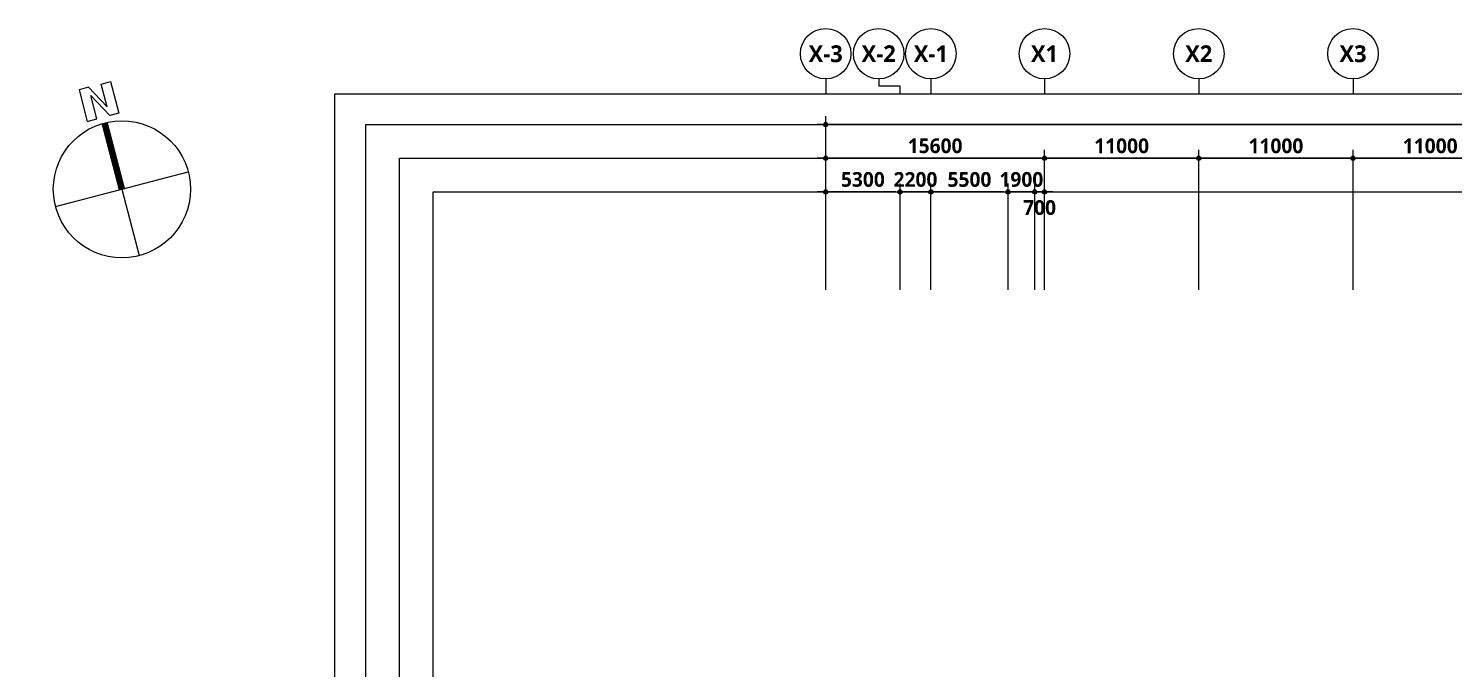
# Model space of a CAD drawing. Header units: millimetres. Extents: x 10941 to 190005487, y 7641 to 455456909.
# Drawn here: x 766941 to 868543, y 124021 to 169666 of the extents above; entities that cross this region are included whole.
import ezdxf
from ezdxf.enums import TextEntityAlignment as Align

# ---------------------------------------------------------------- set-up
doc = ezdxf.new("R2010")
doc.units = ezdxf.units.MM
doc.header["$LTSCALE"] = 400
doc.header["$MEASUREMENT"] = 0
doc.header["$PDSIZE"] = -10
doc.layers.get('0').update_dxf_attribs({"linetype": 'CONTINUOUS'})
doc.layers.get('Defpoints').update_dxf_attribs({"color": 153, "linetype": 'CONTINUOUS'})
for name, color, linetype in [('A-ANNO-SYMB', 7, 'CONTINUOUS'), ('A-ANNO-TEXT1', 7, 'CONTINUOUS'), ('A-ST-AXIS-BUB', 7, 'CONTINUOUS'), ('A-ST-AXIS-DIM', 7, 'CONTINUOUS'), ('X-SEC-종$0$A-ST-AXIS-BUB', 7, 'CONTINUOUS')]:
    doc.layers.add(name, color=color, linetype=linetype)
doc.layers.add('Defpoint', color=161, linetype='CONTINUOUS', plot=False)
doc.styles.add('SH_대대리576', font='')
doc.styles.get('SH_대대리576').set_extended_font_data('NanumGothic', bold=True)
doc.dimstyles.new('SHP 600', dxfattribs={"dimscale": 300, "dimtxt": 3.5, "dimasz": 1, "dimexe": 2, "dimexo": 2, "dimgap": 1, "dimtad": 1, "dimdec": 0, "dimzin": 0, "dimdsep": 46, "dimtxsty": 'SH_대대리576', "dimblk": 'DIMDOT', "dimcen": 0.09, "dimclrt": 3, "dimadec": 0, "dimazin": 1, "dimtfac": 1, "dimtdec": 0, "dimtix": 1, "dimtmove": 2, "dimatfit": 0, "dimldrblk": 'DIMDOT', "dimfxl": 1, "dimtolj": 1, "dimtzin": 0, "dimarcsym": 0})

# ---------------------------------------------------------------- blocks, each defined once
blk = doc.blocks.new('DIMDOT')
at = {"color": 0}
blk.add_line((-2, 0), (2, 0), dxfattribs=at)
for radius in [0.5, 0.25]:
    blk.add_circle((0, 0), radius, dxfattribs=at)
blk = doc.blocks.new('*D38')
at = {"layer": 'A-ST-AXIS-DIM', "color": 0, "lineweight": -2}
for p, q in [((823782, 151016), (823782, 163416)), ((944682, 162816), (824082, 162816)), ((944982, 151016), (944982, 163416))]:
    blk.add_line(p, q, dxfattribs=at)
at = {"layer": 'Defpoints', "color": 0}
for p in [(823782, 162816), (823782, 150416), (944982, 150416)]:
    blk.add_point(p, dxfattribs=at)
at = {"layer": 'A-ST-AXIS-DIM', "color": 0, "linetype": 'ByBlock', "lineweight": -2, "xscale": 300, "yscale": 300, "zscale": 300, "rotation": 180}
blk.add_blockref('DIMDOT', (823782, 162816), dxfattribs=at)
at = {"layer": 'A-ST-AXIS-DIM', "color": 0, "linetype": 'ByBlock', "lineweight": -2, "xscale": 300, "yscale": 300, "zscale": 300}
blk.add_blockref('DIMDOT', (944982, 162816), dxfattribs=at)
at = {"layer": 'A-ST-AXIS-DIM', "color": 3, "insert": (884382, 163694), "char_height": 1050, "attachment_point": 5, "style": 'SH_대대리576'}
blk.add_mtext('\\A1;121200', dxfattribs=at)
blk = doc.blocks.new('*D39')
at = {"layer": 'A-ST-AXIS-DIM', "color": 0, "lineweight": -2}
for p, q in [((839382, 151016), (839382, 161016)), ((850382, 151016), (850382, 161016)), ((850082, 160416), (839682, 160416))]:
    blk.add_line(p, q, dxfattribs=at)
at = {"layer": 'Defpoints', "color": 0}
for p in [(839382, 160416), (839382, 150416), (850382, 150416)]:
    blk.add_point(p, dxfattribs=at)
at = {"layer": 'A-ST-AXIS-DIM', "color": 0, "linetype": 'ByBlock', "lineweight": -2, "xscale": 300, "yscale": 300, "zscale": 300, "rotation": 180}
blk.add_blockref('DIMDOT', (839382, 160416), dxfattribs=at)
at = {"layer": 'A-ST-AXIS-DIM', "color": 0, "linetype": 'ByBlock', "lineweight": -2, "xscale": 300, "yscale": 300, "zscale": 300}
blk.add_blockref('DIMDOT', (850382, 160416), dxfattribs=at)
at = {"layer": 'A-ST-AXIS-DIM', "color": 3, "insert": (844882, 161292), "char_height": 1050, "attachment_point": 5, "style": 'SH_대대리576'}
blk.add_mtext('\\A1;11000', dxfattribs=at)
blk = doc.blocks.new('*D40')
at = {"layer": 'A-ST-AXIS-DIM', "color": 0, "lineweight": -2}
for p, q in [((850382, 151016), (850382, 161016)), ((861382, 151016), (861382, 161016)), ((861082, 160416), (850682, 160416))]:
    blk.add_line(p, q, dxfattribs=at)
at = {"layer": 'Defpoints', "color": 0}
for p in [(850382, 160416), (850382, 150416), (861382, 150416)]:
    blk.add_point(p, dxfattribs=at)
at = {"layer": 'A-ST-AXIS-DIM', "color": 0, "linetype": 'ByBlock', "lineweight": -2, "xscale": 300, "yscale": 300, "zscale": 300, "rotation": 180}
blk.add_blockref('DIMDOT', (850382, 160416), dxfattribs=at)
at = {"layer": 'A-ST-AXIS-DIM', "color": 0, "linetype": 'ByBlock', "lineweight": -2, "xscale": 300, "yscale": 300, "zscale": 300}
blk.add_blockref('DIMDOT', (861382, 160416), dxfattribs=at)
at = {"layer": 'A-ST-AXIS-DIM', "color": 3, "insert": (855882, 161292), "char_height": 1050, "attachment_point": 5, "style": 'SH_대대리576'}
blk.add_mtext('\\A1;11000', dxfattribs=at)
blk = doc.blocks.new('*D41')
at = {"layer": 'A-ST-AXIS-DIM', "color": 0, "lineweight": -2}
for p, q in [((861382, 151016), (861382, 161016)), ((872382, 151016), (872382, 161016)), ((872082, 160416), (861682, 160416))]:
    blk.add_line(p, q, dxfattribs=at)
at = {"layer": 'Defpoints', "color": 0}
for p in [(861382, 160416), (861382, 150416), (872382, 150416)]:
    blk.add_point(p, dxfattribs=at)
at = {"layer": 'A-ST-AXIS-DIM', "color": 0, "linetype": 'ByBlock', "lineweight": -2, "xscale": 300, "yscale": 300, "zscale": 300, "rotation": 180}
blk.add_blockref('DIMDOT', (861382, 160416), dxfattribs=at)
at = {"layer": 'A-ST-AXIS-DIM', "color": 0, "linetype": 'ByBlock', "lineweight": -2, "xscale": 300, "yscale": 300, "zscale": 300}
blk.add_blockref('DIMDOT', (872382, 160416), dxfattribs=at)
at = {"layer": 'A-ST-AXIS-DIM', "color": 3, "insert": (866882, 161292), "char_height": 1050, "attachment_point": 5, "style": 'SH_대대리576'}
blk.add_mtext('\\A1;11000', dxfattribs=at)
blk = doc.blocks.new('*D48')
at = {"layer": 'A-ST-AXIS-DIM', "color": 0, "lineweight": -2}
for p, q in [((823782, 151016), (823782, 161016)), ((839382, 151016), (839382, 161016)), ((839082, 160416), (824082, 160416))]:
    blk.add_line(p, q, dxfattribs=at)
at = {"layer": 'Defpoints', "color": 0}
for p in [(823782, 160416), (823782, 150416), (839382, 150416)]:
    blk.add_point(p, dxfattribs=at)
at = {"layer": 'A-ST-AXIS-DIM', "color": 0, "linetype": 'ByBlock', "lineweight": -2, "xscale": 300, "yscale": 300, "zscale": 300, "rotation": 180}
blk.add_blockref('DIMDOT', (823782, 160416), dxfattribs=at)
at = {"layer": 'A-ST-AXIS-DIM', "color": 0, "linetype": 'ByBlock', "lineweight": -2, "xscale": 300, "yscale": 300, "zscale": 300}
blk.add_blockref('DIMDOT', (839382, 160416), dxfattribs=at)
at = {"layer": 'A-ST-AXIS-DIM', "color": 3, "insert": (831582, 161296), "char_height": 1050, "attachment_point": 5, "style": 'SH_대대리576'}
blk.add_mtext('\\A1;15600', dxfattribs=at)
blk = doc.blocks.new('dr-sy-018-D-M')
at = {"layer": 'A-ANNO-SYMB'}
for p, q in [((-1, 16.4), (-2.5, 16.4)), ((-2.5, 16.4), (-2.5, 11.4)), ((-1, 16.4), (1, 12.8)), ((1, 12.8), (1, 16.4)), ((1, 16.4), (2.5, 16.4)), ((2.5, 16.4), (2.5, 11.4)), ((-1, 15.09), (1.05, 11.4)), ((-1, 11.4), (-1, 15.09)), ((-2.5, 11.4), (-1, 11.4)), ((2.5, 11.4), (1.05, 11.4)), ((-10.5, 0), (10.5, 0)), ((0, 0), (0, -10.5))]:
    blk.add_line(p, q, dxfattribs=at)
at = {"layer": 'A-ANNO-SYMB', "const_width": 1}
blk.add_lwpolyline([(0, 10.5), (0, 0)], dxfattribs=at)
at = {"layer": 'A-ANNO-SYMB'}
blk.add_circle((0, 0), 10.5, dxfattribs=at)
blk = doc.blocks.new('A-ST-AXIS-BUB-1')
at = {"layer": 'A-ST-AXIS-BUB'}
blk.add_line((0, 350), (0, 0), dxfattribs=at)
blk.add_circle((0, 950), 600, dxfattribs=at)
blk = doc.blocks.new('A-ST-AXIS-BUB-2')
at = {"layer": 'X-SEC-종$0$A-ST-AXIS-BUB'}
blk.add_line((1800, 1050, -103000), (1800, 525, -103000), dxfattribs=at)
at = {"layer": 'X-SEC-종$0$A-ST-AXIS-BUB', "elevation": -103000}
blk.add_lwpolyline([(3323, 0), (3323, 525), (1800, 525)], dxfattribs=at)
at = {"layer": 'X-SEC-종$0$A-ST-AXIS-BUB'}
blk.add_circle((1800, 2850, -103000), 1800, dxfattribs=at)
blk = doc.blocks.new('*D8129')
at = {"layer": 'A-ST-AXIS-DIM', "color": 0, "lineweight": -2}
for p, q in [((823782, 151016), (823782, 158616)), ((829082, 151016), (829082, 158616)), ((828782, 158016), (824082, 158016))]:
    blk.add_line(p, q, dxfattribs=at)
at = {"layer": 'Defpoints', "color": 0}
for p in [(823782, 158016), (823782, 150416), (829082, 150416)]:
    blk.add_point(p, dxfattribs=at)
at = {"layer": 'A-ST-AXIS-DIM', "color": 0, "linetype": 'ByBlock', "lineweight": -2, "xscale": 300, "yscale": 300, "zscale": 300, "rotation": 180}
blk.add_blockref('DIMDOT', (823782, 158016), dxfattribs=at)
at = {"layer": 'A-ST-AXIS-DIM', "color": 0, "linetype": 'ByBlock', "lineweight": -2, "xscale": 300, "yscale": 300, "zscale": 300}
blk.add_blockref('DIMDOT', (829082, 158016), dxfattribs=at)
at = {"layer": 'A-ST-AXIS-DIM', "color": 3, "insert": (826432, 158896), "char_height": 1050, "attachment_point": 5, "style": 'SH_대대리576'}
blk.add_mtext('\\A1;5300', dxfattribs=at)
blk = doc.blocks.new('*D8130')
at = {"layer": 'A-ST-AXIS-DIM', "color": 0, "lineweight": -2}
for p, q in [((829082, 151016), (829082, 158616)), ((831282, 151016), (831282, 158616)), ((828782, 158016), (828482, 158016)), ((831282, 158016), (829082, 158016)), ((831582, 158016), (831882, 158016))]:
    blk.add_line(p, q, dxfattribs=at)
at = {"layer": 'Defpoints', "color": 0}
for p in [(829082, 158016), (829082, 150416), (831282, 150416)]:
    blk.add_point(p, dxfattribs=at)
at = {"layer": 'A-ST-AXIS-DIM', "color": 0, "linetype": 'ByBlock', "lineweight": -2, "xscale": 300, "yscale": 300, "zscale": 300}
blk.add_blockref('DIMDOT', (829082, 158016), dxfattribs=at)
at = {"layer": 'A-ST-AXIS-DIM', "color": 0, "linetype": 'ByBlock', "lineweight": -2, "xscale": 300, "yscale": 300, "zscale": 300, "rotation": 180}
blk.add_blockref('DIMDOT', (831282, 158016), dxfattribs=at)
at = {"layer": 'A-ST-AXIS-DIM', "color": 3, "insert": (830182, 158894), "char_height": 1050, "attachment_point": 5, "style": 'SH_대대리576'}
blk.add_mtext('\\A1;2200', dxfattribs=at)
blk = doc.blocks.new('*D8131')
at = {"layer": 'A-ST-AXIS-DIM', "color": 0, "lineweight": -2}
for p, q in [((836782, 151016), (836782, 158616)), ((838682, 151016), (838682, 158616)), ((836482, 158016), (836182, 158016)), ((838682, 158016), (836782, 158016)), ((838982, 158016), (839282, 158016))]:
    blk.add_line(p, q, dxfattribs=at)
at = {"layer": 'Defpoints', "color": 0}
for p in [(836782, 158016), (836782, 150416), (838682, 150416)]:
    blk.add_point(p, dxfattribs=at)
at = {"layer": 'A-ST-AXIS-DIM', "color": 0, "linetype": 'ByBlock', "lineweight": -2, "xscale": 300, "yscale": 300, "zscale": 300}
blk.add_blockref('DIMDOT', (836782, 158016), dxfattribs=at)
at = {"layer": 'A-ST-AXIS-DIM', "color": 0, "linetype": 'ByBlock', "lineweight": -2, "xscale": 300, "yscale": 300, "zscale": 300, "rotation": 180}
blk.add_blockref('DIMDOT', (838682, 158016), dxfattribs=at)
at = {"layer": 'A-ST-AXIS-DIM', "color": 3, "insert": (837732, 158896), "char_height": 1050, "attachment_point": 5, "style": 'SH_대대리576'}
blk.add_mtext('\\A1;1900', dxfattribs=at)
blk = doc.blocks.new('*D8132')
at = {"layer": 'A-ST-AXIS-DIM', "color": 0, "lineweight": -2}
for p, q in [((831282, 151016), (831282, 158616)), ((836782, 151016), (836782, 158616)), ((836482, 158016), (831582, 158016))]:
    blk.add_line(p, q, dxfattribs=at)
at = {"layer": 'Defpoints', "color": 0}
for p in [(831282, 158016), (831282, 150416), (836782, 150416)]:
    blk.add_point(p, dxfattribs=at)
at = {"layer": 'A-ST-AXIS-DIM', "color": 0, "linetype": 'ByBlock', "lineweight": -2, "xscale": 300, "yscale": 300, "zscale": 300, "rotation": 180}
blk.add_blockref('DIMDOT', (831282, 158016), dxfattribs=at)
at = {"layer": 'A-ST-AXIS-DIM', "color": 0, "linetype": 'ByBlock', "lineweight": -2, "xscale": 300, "yscale": 300, "zscale": 300}
blk.add_blockref('DIMDOT', (836782, 158016), dxfattribs=at)
at = {"layer": 'A-ST-AXIS-DIM', "color": 3, "insert": (834032, 158894), "char_height": 1050, "attachment_point": 5, "style": 'SH_대대리576'}
blk.add_mtext('\\A1;5500', dxfattribs=at)
blk = doc.blocks.new('*D8133')
at = {"layer": 'A-ST-AXIS-DIM', "color": 0, "lineweight": -2}
for p, q in [((838682, 151016), (838682, 158616)), ((839382, 151016), (839382, 158616)), ((838382, 158016), (838082, 158016)), ((838682, 158016), (839382, 158016)), ((839682, 158016), (839982, 158016))]:
    blk.add_line(p, q, dxfattribs=at)
at = {"layer": 'Defpoints', "color": 0}
for p in [(839382, 158016), (838682, 150416), (839382, 150416)]:
    blk.add_point(p, dxfattribs=at)
at = {"layer": 'A-ST-AXIS-DIM', "color": 0, "linetype": 'ByBlock', "lineweight": -2, "xscale": 300, "yscale": 300, "zscale": 300}
blk.add_blockref('DIMDOT', (838682, 158016), dxfattribs=at)
at = {"layer": 'A-ST-AXIS-DIM', "color": 0, "linetype": 'ByBlock', "lineweight": -2, "xscale": 300, "yscale": 300, "zscale": 300, "rotation": 180}
blk.add_blockref('DIMDOT', (839382, 158016), dxfattribs=at)
at = {"layer": 'A-ST-AXIS-DIM', "color": 3, "insert": (839032, 156892), "char_height": 1050, "attachment_point": 5, "style": 'SH_대대리576'}
blk.add_mtext('\\A1;700', dxfattribs=at)

msp = doc.modelspace()

# ---------------------------------------------------------------- linework, layer by layer
at = {"layer": 'Defpoint'}
for points in [[(959981.8, 36444.9), (788781.8, 36444.9), (788781.8, 165016.3), (959981.8, 165016.3)], [(957781.8, 38644.9), (790981.8, 38644.9), (790981.8, 162816.3), (957781.8, 162816.3)], [(955381.8, 41044.9), (793381.8, 41044.9), (793381.8, 160416.3), (955381.8, 160416.3)], [(952981.8, 43444.9), (795781.8, 43444.9), (795781.8, 158016.3), (952981.8, 158016.3)]]:
    msp.add_lwpolyline(points, close=True, dxfattribs=at)

# ---------------------------------------------------------------- block references
at = {"xscale": 465.6960000000489, "yscale": 465.6960000000489, "zscale": 465.6960000000489, "rotation": 14.62512501076412}
msp.add_blockref('dr-sy-018-D-M', (773600, 158200), dxfattribs=at)
at = {"layer": 'A-ST-AXIS-BUB', "xscale": 3, "yscale": 3, "zscale": 3}
for p in [(823781.8, 165016.3), (831281.8, 165016.3), (839381.8, 165016.3), (850381.8, 165016.3), (861381.8, 165016.3)]:
    msp.add_blockref('A-ST-AXIS-BUB-1', p, dxfattribs=at)
at = {"layer": 'A-ST-AXIS-BUB'}
msp.add_blockref('A-ST-AXIS-BUB-2', (825758.9, 165016.3), dxfattribs=at)

# ---------------------------------------------------------------- texts
at = {"layer": 'A-ANNO-TEXT1', "style": 'SH_대대리576'}
for s, p in [('X-3', (823781.8, 167866.3)), ('X-2', (827558.9, 167866.3)), ('X-1', (831281.8, 167866.3)), ('X1', (839381.8, 167866.3)), ('X2', (850381.8, 167866.3)), ('X3', (861381.8, 167866.3))]:
    msp.add_text(s, height=1200, dxfattribs=at).set_placement(p, align=Align.MIDDLE_CENTER)

# ---------------------------------------------------------------- dimensions: what is measured, and where the dimension line sits
at = {"layer": 'A-ST-AXIS-DIM'}
for base, p1, p2, picture, middle in [((823781.8, 162816.3), (944981.8, 150416.3), (823781.8, 150416.3), '*D38', (884381.8, 163693.5)), ((823781.8, 160416.3), (839381.8, 150416.3), (823781.8, 150416.3), '*D48', (831581.8, 161295.8)), ((839381.8, 160416.3), (850381.8, 150416.3), (839381.8, 150416.3), '*D39', (844881.8, 161292.1)), ((850381.8, 160416.3), (861381.8, 150416.3), (850381.8, 150416.3), '*D40', (855881.8, 161292.1)), ((861381.8, 160416.3), (872381.8, 150416.3), (861381.8, 150416.3), '*D41', (866881.8, 161292.1)), ((823781.8, 158016.3), (829081.8, 150416.3), (823781.8, 150416.3), '*D8129', (826431.8, 158895.8)), ((829081.8, 158016.3), (831281.8, 150416.3), (829081.8, 150416.3), '*D8130', (830181.8, 158893.5)), ((831281.8, 158016.3), (836781.8, 150416.3), (831281.8, 150416.3), '*D8132', (834031.8, 158893.5)), ((836781.8, 158016.3), (838681.8, 150416.3), (836781.8, 150416.3), '*D8131', (837731.8, 158895.8))]:
    dim = msp.add_linear_dim(base=base, p1=p1, p2=p2, dimstyle='SHP 600', dxfattribs=at)
    dim.commit()
    dim.dimension.update_dxf_attribs({"geometry": picture, "text_midpoint": middle})
dim = msp.add_linear_dim(base=(839381.8, 158016.3), p1=(838681.8, 150416.3), p2=(839381.8, 150416.3), angle=180, dimstyle='SHP 600', dxfattribs=at)
dim.commit()
dim.dimension.update_dxf_attribs({"geometry": '*D8133', "text_midpoint": (839031.8, 156892.1), "dimtype": 160})

doc.saveas('drawing.dxf')
